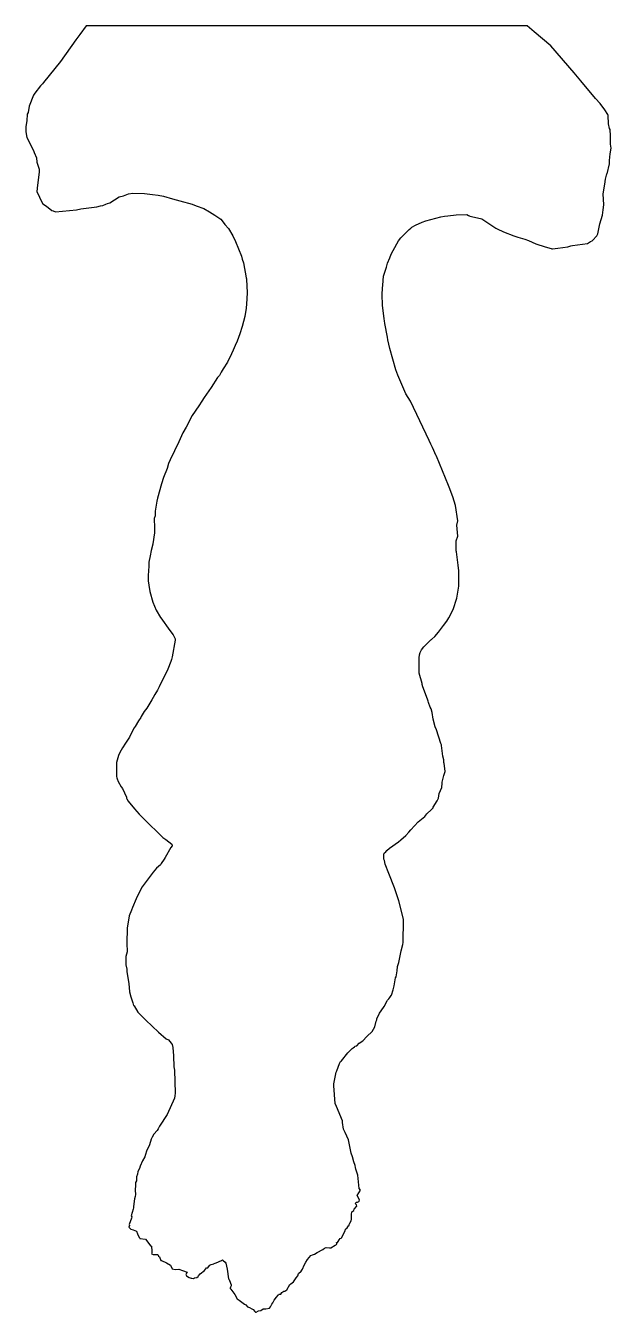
# Model space of a CAD drawing. Extents: x 49 to 126, y 8 to 178.
import ezdxf

# ---------------------------------------------------------------- set-up
doc = ezdxf.new("R2010")
doc.units = 0
doc.layers.add('30_90000', color=7, linetype='CONTINUOUS')

msp = doc.modelspace()

# ---------------------------------------------------------------- linework, layer by layer
at = {"layer": '30_90000', "color": 5}
msp.add_lwpolyline([(91.925, 178.28601), (56.957, 178.28601), (56.154, 177.117), (55.625, 176.44), (53.565, 173.54102), (51.309, 170.783), (51.171, 170.60501), (50.917, 170.343), (50.181, 169.37502), (49.992, 169.104), (49.406, 167.64101), (49.312, 166.81801), (49.154, 166.604), (49.137, 165.69701), (48.997, 164.94801), (48.997, 164.774), (48.971, 164.427), (48.972, 164.22701), (49.126, 163.50301), (50.02, 161.79201), (50.105, 161.53001), (50.387, 160.826), (50.434, 160.216), (50.732, 159.30501), (50.757, 158.89001), (50.531, 157.177), (50.437, 156.36101), (50.813, 155.60201), (50.905, 155.36401), (51.225, 154.716), (51.721, 154.43201), (52.432, 153.82301), (52.603, 153.778), (52.913, 153.67201), (53.821, 153.75), (55.684, 153.93201), (56.276, 154.05101), (58.391, 154.32101), (58.871, 154.43301), (59.16, 154.51701), (59.578, 154.69), (59.782, 154.75401), (60.098, 154.867), (61.353, 155.64001), (61.935, 155.79001), (62.559, 156.04201), (63.139, 156.13501), (64.677, 156.089), (65.776, 155.94701), (66.496, 155.86601), (67.22601, 155.72401), (68.389, 155.39301), (69.374, 155.097), (70.985, 154.679), (71.534, 154.436), (72.53101, 154.082), (73.32301, 153.65001), (74.019, 153.205), (74.784, 152.677), (75.11301, 152.30701), (75.342, 151.99901), (75.80601, 151.45201), (76.403, 150.47101), (76.763, 149.733), (77.55901, 147.79201), (77.637, 147.40501), (77.80601, 146.89601), (78.164, 144.916), (78.18201, 144.77701), (78.179, 144.71501), (78.305, 142.99001), (78.25101, 142.13901), (78.144, 140.86301), (78.00201, 140.12001), (77.958, 139.828), (77.608, 138.483), (77.301, 137.53201), (76.955, 136.54901), (76.71301, 135.953), (76.42101, 135.36501), (76.21001, 134.862), (75.69701, 133.772), (75.12801, 132.89), (74.83501, 132.466), (74.605, 132.01601), (74.36301, 131.71701), (73.507, 130.41901), (72.61, 129.08101), (72.27901, 128.60101), (71.87601, 127.97501), (71.008, 126.714), (70.19701, 125.16301), (69.764, 124.426), (69.25401, 123.23601), (68.095, 120.843), (67.89301, 120.368), (67.702, 119.71001), (67.191, 118.51101), (66.96001, 117.67001), (66.408, 115.75301), (66.35101, 115.36301), (66.12801, 114.04001), (66.09, 113.45), (65.995, 113.093), (65.96301, 112.54101), (66.02, 112.36501), (66.007, 111.677), (66.01, 111.18501), (65.785, 109.73601), (65.78201, 109.66601), (65.563, 108.83201), (65.458, 108.149), (65.29, 107.284), (65.26601, 106.78201), (65.167, 105.53101), (65.18501, 104.84701), (65.25301, 104.26), (65.408, 103.409), (65.806, 102.00201), (66.25401, 100.941), (66.812, 99.981), (66.839, 99.922), (68.069, 98.24001), (68.50401, 97.68001), (68.68501, 97.353), (68.717, 97.244), (68.749, 97.16601), (68.757, 96.991), (68.366, 94.77), (68.264, 94.41901), (68.174, 94.15), (67.797, 93.149), (67.62701, 92.741), (67.218, 92.005), (66.659, 90.80701), (66.43501, 90.34901), (66.081, 89.789), (65.85001, 89.40701), (65.688, 89.106), (65.021, 88.00301), (64.665, 87.548), (64.25401, 86.87901), (64.193, 86.759), (63.918, 86.329), (63.466, 85.551), (63.347, 85.36401), (63.088, 85.005), (62.706, 84.148), (62.197, 83.35001), (61.763, 82.746), (61.414, 82.124), (61.242, 81.741), (61.004, 80.777), (60.986, 80.39201), (61.003, 80.271), (61.003, 78.95), (61.012, 78.777), (61.083, 78.625), (61.219, 78.258), (61.593, 77.57401), (61.763, 77.358), (62.321, 76.21101), (62.309, 76.08401), (62.36, 76.039), (62.484, 75.733), (63.198, 74.901), (63.384, 74.649), (63.971, 73.954), (64.591, 73.33601), (67.116, 70.884), (67.513, 70.622), (68.297, 69.992), (68.345, 69.759), (68.194, 69.542), (67.436, 68.235), (67.316, 67.992), (66.898, 67.408), (66.813, 67.269), (66.29401, 66.798), (65.826, 66.27), (64.395, 64.356), (64.148, 63.965), (63.581, 62.735), (63.094, 61.617), (62.956, 61.274), (62.67, 60.505), (62.416, 58.879), (62.371, 56.879), (62.385, 55.752), (62.213, 55.108), (62.205, 54.974), (62.213, 54.001), (62.367, 53.436), (62.367, 53.097), (62.613, 51.545), (62.715, 50.442), (62.867, 49.794), (63.171, 48.976), (63.246, 48.659), (63.31, 48.58), (63.807, 47.77), (64.86, 46.682), (66.55701, 45.093), (67.58601, 44.219), (67.89101, 44.082), (68.232, 43.658), (68.345, 43.485), (68.444, 43.09), (68.55, 41.993), (68.579, 40.536), (68.67101, 40.071), (68.776, 37.034), (68.71101, 36.695), (68.681, 36.373), (67.692, 34.208), (66.69901, 32.676), (66.52901, 32.394), (66.491, 32.306), (66.36, 32.094), (65.942, 31.597), (65.707, 31.214), (65.593, 30.95), (65.367, 30.204), (64.97, 29.375), (64.828, 28.936), (64.749, 28.616), (64.44801, 28.101), (64.119, 27.359), (64.035, 27.067), (63.807, 26.659), (63.759, 26.307), (63.636, 25.957), (63.622, 25.455), (63.499, 25.221), (63.501, 24.542), (63.459, 24.487), (63.459, 24.203), (63.487, 23.647), (63.466, 23.387), (63.388, 23.045), (63.262, 22.03), (63.224, 21.849), (63.217, 21.702), (62.922, 20.791), (63.012, 20.695), (62.988, 20.485), (62.683, 19.648), (62.716, 19.508), (62.614, 19.298), (62.871, 19.032), (63.194, 18.945), (63.649, 18.784), (63.773, 18.411), (63.975, 17.954), (64.05701, 17.866), (64.097, 17.796), (64.829, 17.718), (65.395, 16.959), (65.508, 16.841), (65.644, 16.771), (65.679, 16.142), (65.68, 15.879), (65.623, 15.789), (65.85001, 15.675), (65.93501, 15.704), (66.444, 15.702), (66.528, 15.49), (66.665, 15.369), (66.871, 14.888), (66.956, 14.914), (67.621, 14.598), (68.148, 14.298), (68.345, 13.802), (68.742, 13.685), (69.25301, 13.767), (69.748, 13.592), (70.342, 13.336), (70.16, 13.027), (70.273, 12.871), (70.61401, 12.637), (70.87, 12.548), (70.955, 12.577), (71.18201, 12.518), (71.334, 12.596), (71.636, 12.635), (71.818, 12.8), (71.831, 12.887), (72.07401, 13.135), (72.62901, 13.594), (72.895, 13.916), (73.092, 13.939), (73.16801, 14.038), (73.33701, 14.291), (73.508, 14.389), (73.896, 14.451), (73.936, 14.518), (74.181, 14.576), (74.872, 14.909), (75.042, 15.005), (75.12601, 14.908), (75.381, 14.665), (75.453, 14.535), (75.636, 13.728), (75.83, 12.476), (75.9, 12.385), (76.061, 11.882), (76.175, 11.698), (76.174, 11.523), (76.06001, 11.347), (76.02, 11.251), (76.026, 11.195), (76.117, 11.113), (76.664, 10.395), (76.968, 9.829), (77.23701, 9.638), (77.924, 9.109), (78.104, 9.029), (78.341, 8.754), (78.616, 8.69), (78.914, 8.515), (79.092, 8.428), (79.298, 8.165), (79.382, 8.078), (79.468, 8.046), (79.80701, 8.225), (80.08801, 8.286), (80.401, 8.515), (80.73901, 8.488), (81.23, 8.588), (81.382, 8.777), (81.537, 9.099), (81.679, 9.307), (81.84901, 9.658), (82.16901, 10.059), (82.409, 10.306), (82.44501, 10.396), (82.478, 10.392), (82.52901, 10.428), (82.73901, 10.455), (82.872, 10.649), (83.124, 10.844), (83.33701, 10.843), (83.422, 10.906), (83.535, 11.01), (83.944, 11.723), (84.075, 11.811), (84.426, 12.087), (84.619, 12.323), (84.79401, 12.603), (84.983, 12.846), (85.08301, 13.16), (85.44801, 13.486), (85.593, 13.756), (85.839, 14.262), (86.07401, 14.657), (86.276, 15.028), (86.705, 15.569), (86.956, 15.662), (87.216, 15.721), (87.562, 15.944), (88.318, 16.345), (88.506, 16.532), (88.72601, 16.635), (89.201, 16.563), (89.371, 16.562), (89.925, 16.938), (90.10001, 17.024), (90.18101, 17.107), (90.12701, 17.283), (90.26, 17.293), (90.326, 17.42), (90.48701, 17.653), (90.609, 17.789), (90.75001, 17.839), (90.762, 17.891), (91.243, 18.843), (91.29201, 19.037), (91.51301, 19.237), (91.721, 19.503), (91.772, 19.542), (91.80601, 19.646), (91.89201, 19.82), (92.04401, 20.163), (92.094, 20.349), (92.094, 20.985), (92.159, 21.35), (92.40401, 21.517), (92.455, 21.673), (92.756, 22.046), (92.79201, 22.1), (92.744, 22.276), (92.57401, 22.451), (92.744, 22.623), (92.915, 22.627), (93.08501, 22.702), (93.118, 22.752), (93.14201, 22.92), (92.857, 23.503), (93.30901, 24.205), (93.12801, 24.439), (92.95901, 26.195), (92.68501, 26.969), (92.621, 27.189), (92.581, 27.452), (92.40401, 27.942), (92.217, 28.603), (92.061, 29.113), (91.922, 29.772), (91.72201, 30.865), (91.246, 31.846), (91.05701, 32.268), (90.90501, 33.16), (90.89101, 33.367), (90.096, 35.265), (89.94, 35.692), (89.756, 37.987), (89.749, 38.206), (89.75401, 38.295), (90.051, 39.814), (90.16901, 40.005), (90.497, 40.96), (90.637, 41.227), (90.758, 41.322), (91.594, 42.355), (92.21001, 42.966), (92.30901, 43.052), (92.50301, 43.157), (92.594, 43.244), (92.801, 43.32), (93.136, 43.645), (93.607, 43.97), (94.14001, 44.537), (94.83501, 45.186), (95.176, 45.837), (95.37, 46.57), (95.443, 46.728), (95.44601, 46.879), (95.82201, 47.643), (96.034, 47.923), (96.426, 48.519), (96.829, 49.269), (96.855, 49.334), (97.039, 49.509), (97.16901, 49.719), (97.203, 49.754), (97.218, 49.789), (97.408, 50.02), (97.62801, 50.704), (97.76701, 51.262), (97.922, 52.279), (98.00301, 52.451), (98.05, 52.708), (98.14101, 53.248), (98.20701, 53.782), (98.36001, 54.349), (98.66701, 55.892), (98.90601, 56.725), (98.93301, 56.996), (98.93201, 58.102), (98.98501, 58.79), (98.968, 60.05), (98.354, 62.486), (97.79501, 64.19901), (97.026, 66.116), (96.55601, 67.32), (96.45901, 67.831), (96.382, 68.022), (96.38, 68.72401), (96.438, 68.804), (96.663, 68.952), (96.76701, 69.136), (97.14201, 69.439), (98.32101, 70.297), (98.648, 70.54301), (99.285, 71.153), (99.69601, 71.562), (99.97701, 71.87901), (100.94301, 72.931), (101.798, 73.636), (102.08401, 74.00201), (102.676, 74.55901), (102.898, 74.804), (102.923, 74.86401), (103.436, 75.732), (103.62501, 76.089), (103.715, 76.706), (104.04101, 77.48801), (104.11201, 78.081), (104.118, 78.186), (104.31801, 79.064), (104.48801, 79.59), (104.468, 80.00101), (104.354, 80.64201), (104.33301, 80.81001), (104.31901, 81.16801), (104.19901, 81.637), (104.02, 83.038), (104.00201, 83.118), (103.94, 83.327), (103.343, 85.122), (103.18401, 85.509), (102.926, 86.538), (102.798, 87.38901), (102.65501, 87.895), (102.52601, 88.137), (102.30901, 88.735), (102.24001, 88.899), (102.14101, 89.19501), (101.552, 90.80901), (101.469, 91.094), (101.453, 91.26301), (101.063, 92.62501), (101.05, 93.19), (101.04101, 94.664), (101.104, 95.02701), (101.19301, 95.36401), (101.382, 95.716), (101.688, 96.104), (101.75301, 96.174), (102.61501, 97.008), (102.7, 97.07301), (102.73701, 97.117), (103.133, 97.456), (103.635, 98.04101), (104.273, 98.914), (104.743, 99.482), (104.98601, 99.93001), (105.552, 101.047), (106.033, 102.52901), (106.298, 104.12701), (106.312, 104.519), (106.3, 104.66501), (106.327, 106.13801), (106.206, 106.90301), (106.005, 108.65201), (105.978, 108.811), (105.969, 110.11301), (106.18101, 110.75101), (106.04501, 112.201), (106.158, 112.76401), (105.85101, 114.82101), (105.533, 115.94801), (105.038, 117.215), (104.96101, 117.45601), (103.344, 121.30801), (103.311, 121.36501), (102.81001, 122.491), (102.617, 122.912), (102.36201, 123.40501), (99.89201, 128.61601), (99.3, 129.597), (98.243, 132.04001), (97.967, 132.765), (97.16901, 135.578), (96.90501, 136.731), (96.84901, 137.061), (96.50001, 138.89), (96.453, 139.21901), (96.436, 139.50601), (96.216, 141.28801), (96.16701, 142.71001), (96.191, 143.548), (96.261, 143.972), (96.355, 145.166), (96.73601, 146.319), (96.87, 146.85101), (97.19301, 147.595), (97.357, 148.065), (98.09701, 149.43901), (98.304, 149.817), (98.63, 150.21501), (99.14201, 150.75), (99.72501, 151.326), (99.97501, 151.511), (100.076, 151.61401), (100.57301, 151.90601), (101.467, 152.29301), (101.93401, 152.479), (103.93101, 152.994), (104.41501, 153.10301), (104.86101, 153.13901), (105.94701, 153.28101), (107.386, 153.289), (107.605, 153.15401), (107.72401, 153.12801), (107.784, 153.10301), (109.173, 152.77901), (109.371, 152.746), (110.16601, 152.18401), (111.08501, 151.58501), (111.20801, 151.51601), (111.37, 151.403), (112.205, 151.00801), (113.60001, 150.479), (113.978, 150.34801), (114.133, 150.317), (115.061, 150.06401), (115.552, 149.87601), (116.495, 149.429), (117.71901, 149.03401), (118.519, 148.8), (118.616, 148.76201), (118.72501, 148.76201), (119.399, 148.85501), (120.73701, 149.011), (121.14001, 149.15701), (121.34, 149.21101), (123.34901, 149.46201), (123.759, 149.737), (123.94301, 149.82001), (124.009, 149.86), (124.57001, 150.50401), (124.69401, 150.75301), (124.98401, 152.069), (125.33501, 153.22401), (125.425, 153.90701), (125.50101, 154.608), (125.398, 156.035), (125.65301, 157.33501), (125.73401, 157.985), (125.908, 158.66701), (125.92801, 158.692), (126.26001, 160.02301), (126.259, 160.179), (126.243, 160.311), (126.27801, 160.43701), (126.357, 161.31601), (126.493, 162.095), (126.39001, 162.60201), (126.37801, 163.72202), (126.33401, 164.541), (126.242, 164.703), (126.132, 165.28401), (126.062, 166.397), (126.02901, 166.548), (125.631, 167.158), (125.01701, 168.00101), (124.40301, 168.65601), (122.482, 170.98201), (121.56901, 172.061), (118.48501, 175.62001), (116.302, 177.49901), (115.354, 178.285), (91.925, 178.28601)], dxfattribs=at)

doc.saveas('drawing.dxf')
